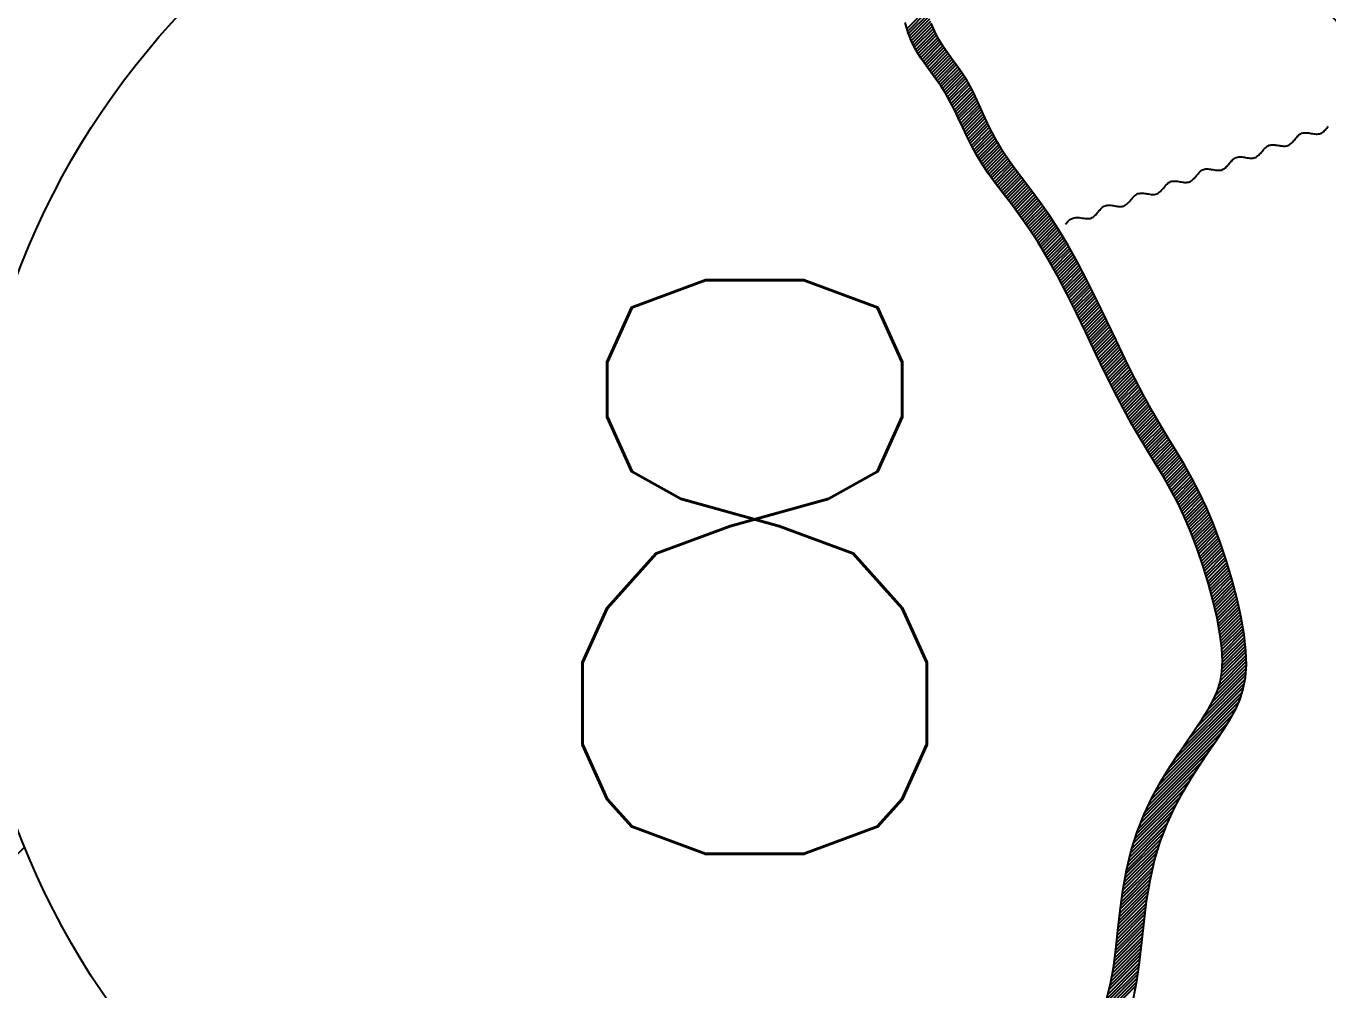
# Model space of a CAD drawing. Header units: metres. Extents: x 511779 to 512620, y 196282 to 196876.
# Drawn here: x 512567.47 to 512572.52, y 196415.15 to 196418.89 of the extents above; entities that cross this region are included whole.
import ezdxf
from ezdxf.enums import TextEntityAlignment as Align

# ---------------------------------------------------------------- set-up
doc = ezdxf.new("R2010")
doc.units = ezdxf.units.M
doc.header["$MEASUREMENT"] = 0
doc.layers.get('0').update_dxf_attribs({"linetype": 'CONTINUOUS'})
doc.layers.add('KOP', color=7, linetype='CONTINUOUS')
doc.layers.add('sungai', color=45, linetype='CONTINUOUS')
doc.styles.get("Standard").update_dxf_attribs({"font": 'Simplex.shx'})

msp = doc.modelspace()

# ---------------------------------------------------------------- hatches: boundary and pattern name
at = {"layer": 'KOP', "ltscale": 0.5}
h = msp.add_hatch(dxfattribs=at)
h.set_pattern_fill('ANSI31', color=1, scale=10, style=0)
h.set_pattern_definition([(45, (71.4876, 0), (-0.8838834765, 0.8838834765), [])])
edge = h.paths.add_edge_path(flags=16)
edge.add_arc((512532.4233, 196433.4781), 3.057, 0, 360)
h.paths.add_polyline_path([(512523.8585, 196440.9504), (512543.8085, 196440.9504), (512543.8085, 196423.8504), (512523.8585, 196423.8504)])
h.paths.add_polyline_path([(512542.3835, 196440.9504), (512562.3335, 196440.9504), (512562.3335, 196423.8504), (512542.3835, 196423.8504)])
edge = h.paths.add_edge_path(flags=16)
edge.add_arc((512551.9548, 196433.4781), 3.057, 0, 360)
h.paths.add_polyline_path([(512560.9085, 196440.9504), (512580.8585, 196440.9504), (512580.8585, 196423.8504), (512560.9085, 196423.8504)])
edge = h.paths.add_edge_path(flags=16)
edge.add_arc((512570.1256, 196433.4781), 3.057, 0, 360)
h.paths.add_polyline_path([(512579.4335, 196425.2754), (512599.3835, 196425.2754), (512599.3835, 196408.1754), (512579.4335, 196408.1754)])
edge = h.paths.add_edge_path(flags=16)
edge.add_arc((512589.1438, 196417.6648), 3.057, 0, 360)
h.paths.add_polyline_path([(512560.9085, 196425.2754), (512580.8585, 196425.2754), (512580.8585, 196408.1754), (512560.9085, 196408.1754)])
h.paths.add_polyline_path([(512542.3835, 196425.2754), (512562.3335, 196425.2754), (512562.3335, 196408.1754), (512542.3835, 196408.1754)])
h.paths.add_polyline_path([(512523.8585, 196425.2754), (512543.8085, 196425.2754), (512543.8085, 196408.1754), (512523.8585, 196408.1754)])
h.paths.add_polyline_path([(512505.3335, 196425.2754), (512525.2835, 196425.2754), (512525.2835, 196408.1754), (512505.3335, 196408.1754)])
h.paths.add_polyline_path([(512523.8585, 196409.6004), (512543.8085, 196409.6004), (512543.8085, 196392.5004), (512523.8585, 196392.5004)])
h.paths.add_polyline_path([(512505.3335, 196409.6004), (512525.2835, 196409.6004), (512525.2835, 196392.5004), (512505.3335, 196392.5004)])
h.paths.add_polyline_path([(512542.3835, 196409.6004), (512562.3335, 196409.6004), (512562.3335, 196392.5004), (512542.3835, 196392.5004)])
h.paths.add_polyline_path([(512560.9085, 196409.6004), (512580.8585, 196409.6004), (512580.8585, 196392.5004), (512560.9085, 196392.5004)])
h.paths.add_polyline_path([(512579.4335, 196409.6004), (512599.3835, 196409.6004), (512599.3835, 196392.5004), (512579.4335, 196392.5004)])
h.paths.add_polyline_path([(512597.9585, 196393.9254), (512617.9085, 196393.9254), (512617.9085, 196376.8254), (512597.9585, 196376.8254)])
h.paths.add_polyline_path([(512579.4335, 196393.9254), (512599.3835, 196393.9254), (512599.3835, 196376.8254), (512579.4335, 196376.8254)])
h.paths.add_polyline_path([(512560.9085, 196393.9254), (512580.8585, 196393.9254), (512580.8585, 196376.8254), (512560.9085, 196376.8254)])
h.paths.add_polyline_path([(512542.3835, 196393.9254), (512562.3335, 196393.9254), (512562.3335, 196376.8254), (512542.3835, 196376.8254)])
h.paths.add_polyline_path([(512523.8585, 196393.9254), (512543.8085, 196393.9254), (512543.8085, 196376.8254), (512523.8585, 196376.8254)])
edge = h.paths.add_edge_path(flags=16)
edge.add_arc((512571.0155, 196385.1874), 3.057, 0, 360)
edge = h.paths.add_edge_path(flags=16)
edge.add_arc((512551.7902, 196384.481), 3.057, 0, 360)
edge = h.paths.add_edge_path(flags=16)
edge.add_arc((512532.9877, 196384.481), 3.057, 0, 360)
edge = h.paths.add_edge_path(flags=16)
edge.add_arc((512533.8992, 196400.4208), 3.057, 0, 360)
edge = h.paths.add_edge_path(flags=16)
edge.add_arc((512514.3971, 196399.6911), 3.057, 0, 360)
edge = h.paths.add_edge_path(flags=16)
edge.add_arc((512515.1553, 196416.9261), 3.057, 0, 360)
edge = h.paths.add_edge_path(flags=16)
edge.add_arc((512533.5705, 196417.021), 3.057, 0, 360)
edge = h.paths.add_edge_path(flags=16)
edge.add_arc((512552.1483, 196417.1058), 3.057, 0, 360)
edge = h.paths.add_edge_path(flags=16)
edge.add_arc((512552.9492, 196400.5565), 3.057, 0, 360)
edge = h.paths.add_edge_path(flags=16)
edge.add_arc((512570.3514, 196400.5565), 3.057, 0, 360)
edge = h.paths.add_edge_path(flags=16)
edge.add_arc((512570.2939, 196416.8525), 3.057, 0, 360)
edge = h.paths.add_edge_path(flags=16)
edge.add_arc((512589.2652, 196401.2038), 3.057, 0, 360)
edge = h.paths.add_edge_path(flags=16)
edge.add_arc((512589.7985, 196384.821), 3.057, 0, 360)
edge = h.paths.add_edge_path(flags=16)
edge.add_arc((512608.2133, 196384.9436), 3.057, 0, 360)

# ---------------------------------------------------------------- linework, layer by layer
at = {"color": 5, "ltscale": 30}
msp.add_circle((512570.2939, 196416.8525), 3.057, dxfattribs=at)
at = {"layer": 'sungai', "color": 43, "ltscale": 30}
for p, q in [((512570.8853, 196418.8844), (512570.9638, 196418.9629)), ((512570.8882, 196418.8745), (512570.9661, 196418.9524)), ((512570.8913, 196418.8648), (512570.9684, 196418.9419)), ((512570.8949, 196418.8557), (512570.9714, 196418.9321)), ((512570.8986, 196418.8465), (512570.9743, 196418.9223)), ((512570.9022, 196418.8374), (512570.9773, 196418.9125)), ((512570.9061, 196418.8284), (512570.9805, 196418.9028)), ((512570.9103, 196418.8199), (512570.9842, 196418.8937)), ((512570.9146, 196418.8114), (512570.9879, 196418.8846)), ((512570.9189, 196418.8029), (512570.9916, 196418.8755)), ((512570.9235, 196418.7946), (512570.9957, 196418.8668)), ((512570.9283, 196418.7867), (512571, 196418.8584)), ((512570.9331, 196418.7787), (512571.0044, 196418.8499)), ((512570.9379, 196418.7707), (512571.0088, 196418.8415)), ((512570.943, 196418.763), (512571.0136, 196418.8336)), ((512570.9482, 196418.7554), (512571.0185, 196418.8257)), ((512570.9534, 196418.7478), (512571.0233, 196418.8177)), ((512570.9586, 196418.7402), (512571.0284, 196418.81)), ((512570.9641, 196418.7328), (512571.0336, 196418.8024)), ((512570.9695, 196418.7255), (512571.0389, 196418.7948)), ((512570.9749, 196418.7181), (512571.0441, 196418.7873)), ((512570.9803, 196418.7107), (512571.0495, 196418.7799)), ((512570.9858, 196418.7034), (512571.0549, 196418.7725)), ((512570.9912, 196418.696), (512571.0603, 196418.7651)), ((512570.9967, 196418.6887), (512571.0658, 196418.7578)), ((512571.002, 196418.6813), (512571.0712, 196418.7504)), ((512571.0074, 196418.6738), (512571.0766, 196418.743)), ((512571.0127, 196418.6663), (512571.082, 196418.7356)), ((512571.018, 196418.6588), (512571.0873, 196418.7281)), ((512571.023, 196418.651), (512571.0926, 196418.7206)), ((512571.0281, 196418.6433), (512571.0979, 196418.7131)), ((512571.0331, 196418.6355), (512571.1029, 196418.7054)), ((512571.0379, 196418.6275), (512571.1079, 196418.6976)), ((512571.0425, 196418.6193), (512571.1129, 196418.6898)), ((512571.0471, 196418.6112), (512571.1178, 196418.6819)), ((512571.0518, 196418.603), (512571.1224, 196418.6736)), ((512571.0561, 196418.5946), (512571.127, 196418.6654)), ((512571.0604, 196418.5861), (512571.1316, 196418.6572)), ((512571.0647, 196418.5776), (512571.136, 196418.6488)), ((512571.069, 196418.5691), (512571.1402, 196418.6403)), ((512571.0731, 196418.5604), (512571.1445, 196418.6317)), ((512571.0773, 196418.5517), (512571.1488, 196418.6232)), ((512571.0814, 196418.543), (512571.1529, 196418.6145)), ((512571.0855, 196418.5343), (512571.157, 196418.6058)), ((512571.0895, 196418.5256), (512571.161, 196418.5971)), ((512571.0936, 196418.5169), (512571.1651, 196418.5884)), ((512571.0976, 196418.5081), (512571.1691, 196418.5796)), ((512571.1017, 196418.4994), (512571.1732, 196418.5708)), ((512571.1058, 196418.4907), (512571.1772, 196418.5621)), ((512571.1099, 196418.482), (512571.1812, 196418.5533)), ((512571.114, 196418.4733), (512571.1853, 196418.5446)), ((512571.1181, 196418.4646), (512571.1893, 196418.5358)), ((512571.1224, 196418.4561), (512571.1934, 196418.5271)), ((512571.1266, 196418.4475), (512571.1975, 196418.5184)), ((512571.1309, 196418.439), (512571.2017, 196418.5098)), ((512571.1351, 196418.4304), (512571.2059, 196418.5012)), ((512571.1396, 196418.4221), (512571.2101, 196418.4926)), ((512571.1441, 196418.4138), (512571.2144, 196418.4841)), ((512571.1486, 196418.4055), (512571.2187, 196418.4757)), ((512571.1531, 196418.3972), (512571.2232, 196418.4673)), ((512571.1577, 196418.3891), (512571.2277, 196418.459)), ((512571.1625, 196418.3811), (512571.2321, 196418.4507)), ((512571.1673, 196418.3731), (512571.2367, 196418.4424)), ((512571.1721, 196418.3651), (512571.2415, 196418.4344)), ((512571.177, 196418.3571), (512571.2462, 196418.4264)), ((512571.1821, 196418.3494), (512571.251, 196418.4184)), ((512571.1873, 196418.3418), (512571.2558, 196418.4103)), ((512571.1924, 196418.3341), (512571.2608, 196418.4025)), ((512571.1976, 196418.3265), (512571.2659, 196418.3949)), ((512571.2028, 196418.3189), (512571.2711, 196418.3872)), ((512571.2082, 196418.3115), (512571.2762, 196418.3796)), ((512571.2136, 196418.3041), (512571.2813, 196418.3719)), ((512571.2189, 196418.2967), (512571.2867, 196418.3644)), ((512571.2243, 196418.2893), (512571.2921, 196418.357)), ((512571.2298, 196418.2819), (512571.2974, 196418.3496)), ((512571.2353, 196418.2746), (512571.3028, 196418.3422)), ((512571.2408, 196418.2674), (512571.3082, 196418.3348)), ((512571.2463, 196418.2601), (512571.3137, 196418.3275)), ((512571.2518, 196418.2528), (512571.3192, 196418.3202)), ((512571.2573, 196418.2455), (512571.3247, 196418.3129)), ((512571.2629, 196418.2382), (512571.3302, 196418.3056)), ((512571.2684, 196418.231), (512571.3357, 196418.2983)), ((512571.2739, 196418.2237), (512571.3412, 196418.291)), ((512571.2794, 196418.2164), (512571.3467, 196418.2837)), ((512571.285, 196418.2092), (512571.3522, 196418.2764)), ((512571.2905, 196418.2019), (512571.3577, 196418.2691)), ((512571.2959, 196418.1945), (512571.3633, 196418.2619)), ((512571.3014, 196418.1872), (512571.3688, 196418.2546)), ((512571.3068, 196418.1798), (512571.3742, 196418.2472)), ((512571.3123, 196418.1725), (512571.3797, 196418.2399)), ((512571.3177, 196418.1651), (512571.3851, 196418.2325)), ((512571.3231, 196418.1578), (512571.3905, 196418.2252)), ((512571.3285, 196418.1503), (512571.396, 196418.2178)), ((512571.3337, 196418.1428), (512571.4014, 196418.2104)), ((512571.339, 196418.1353), (512571.4067, 196418.203)), ((512571.3443, 196418.1278), (512571.412, 196418.1954)), ((512571.3496, 196418.1202), (512571.4173, 196418.1879)), ((512571.3549, 196418.1127), (512571.4226, 196418.1804)), ((512571.3601, 196418.1052), (512571.4279, 196418.1729)), ((512571.3652, 196418.0974), (512571.4331, 196418.1654)), ((512571.3703, 196418.0897), (512571.4384, 196418.1578)), ((512571.3754, 196418.082), (512571.4435, 196418.1501)), ((512571.3804, 196418.0743), (512571.4485, 196418.1424)), ((512571.3855, 196418.0666), (512571.4536, 196418.1347)), ((512571.3906, 196418.0589), (512571.4587, 196418.1269)), ((512571.3956, 196418.0511), (512571.4637, 196418.1192)), ((512571.4004, 196418.0431), (512571.4688, 196418.1115)), ((512571.4053, 196418.0351), (512571.4739, 196418.1037)), ((512571.4101, 196418.0272), (512571.4787, 196418.0957)), ((512571.4149, 196418.0192), (512571.4835, 196418.0878)), ((512571.4197, 196418.0112), (512571.4883, 196418.0798)), ((512571.4246, 196418.0032), (512571.4931, 196418.0718)), ((512571.4294, 196417.9953), (512571.4979, 196418.0638)), ((512571.434, 196417.9871), (512571.5028, 196418.0559)), ((512571.4386, 196417.9789), (512571.5076, 196418.0479)), ((512571.4432, 196417.9707), (512571.5123, 196418.0398)), ((512571.4477, 196417.9624), (512571.5168, 196418.0315)), ((512571.4523, 196417.9542), (512571.5214, 196418.0233)), ((512571.4569, 196417.946), (512571.526, 196418.0151)), ((512571.4614, 196417.9378), (512571.5305, 196418.0068)), ((512571.466, 196417.9295), (512571.5351, 196417.9986)), ((512571.4705, 196417.9212), (512571.5396, 196417.9903)), ((512571.4748, 196417.9128), (512571.5442, 196417.9821)), ((512571.4792, 196417.9043), (512571.5487, 196417.9738)), ((512571.4836, 196417.8959), (512571.5531, 196417.9654)), ((512571.488, 196417.8875), (512571.5574, 196417.9569)), ((512571.4924, 196417.8791), (512571.5618, 196417.9485)), ((512571.4967, 196417.8707), (512571.5662, 196417.9401)), ((512571.5011, 196417.8622), (512571.5705, 196417.9317)), ((512571.5055, 196417.8538), (512571.5749, 196417.9232)), ((512571.5097, 196417.8453), (512571.5793, 196417.9148)), ((512571.514, 196417.8367), (512571.5836, 196417.9064)), ((512571.5182, 196417.8282), (512571.5879, 196417.8979)), ((512571.5225, 196417.8196), (512571.5921, 196417.8893)), ((512571.5267, 196417.8111), (512571.5964, 196417.8807)), ((512571.531, 196417.8025), (512571.6006, 196417.8722)), ((512571.5352, 196417.794), (512571.6049, 196417.8636)), ((512571.5395, 196417.7854), (512571.6091, 196417.8551)), ((512571.5437, 196417.7769), (512571.6134, 196417.8465)), ((512571.5479, 196417.7682), (512571.6176, 196417.838)), ((512571.552, 196417.7596), (512571.6219, 196417.8294)), ((512571.5562, 196417.751), (512571.626, 196417.8208)), ((512571.5604, 196417.7424), (512571.6302, 196417.8122)), ((512571.5646, 196417.7337), (512571.6344, 196417.8036)), ((512571.5687, 196417.7251), (512571.6385, 196417.7949)), ((512571.5729, 196417.7165), (512571.6427, 196417.7863)), ((512571.5771, 196417.7079), (512571.6469, 196417.7777)), ((512571.5812, 196417.6992), (512571.6511, 196417.7691)), ((512571.5854, 196417.6906), (512571.6552, 196417.7604)), ((512571.5895, 196417.6819), (512571.6594, 196417.7518)), ((512571.5937, 196417.6733), (512571.6635, 196417.7432)), ((512571.5978, 196417.6646), (512571.6677, 196417.7345)), ((512571.602, 196417.656), (512571.6718, 196417.7258)), ((512571.6061, 196417.6473), (512571.676, 196417.7172)), ((512571.6103, 196417.6387), (512571.6801, 196417.7085)), ((512571.6144, 196417.63), (512571.6843, 196417.6999)), ((512571.6186, 196417.6214), (512571.6884, 196417.6912)), ((512571.6227, 196417.6128), (512571.6926, 196417.6826)), ((512571.6269, 196417.6041), (512571.6967, 196417.6739)), ((512571.6311, 196417.5955), (512571.7009, 196417.6653)), ((512571.6352, 196417.5869), (512571.705, 196417.6567)), ((512571.6394, 196417.5782), (512571.7092, 196417.6481)), ((512571.6436, 196417.5696), (512571.7134, 196417.6394)), ((512571.6477, 196417.561), (512571.7175, 196417.6308)), ((512571.6519, 196417.5523), (512571.7217, 196417.6222)), ((512571.6561, 196417.5438), (512571.7259, 196417.6135)), ((512571.6603, 196417.5352), (512571.73, 196417.6049)), ((512571.6646, 196417.5266), (512571.7342, 196417.5963)), ((512571.6688, 196417.5181), (512571.7385, 196417.5877)), ((512571.673, 196417.5095), (512571.7427, 196417.5792)), ((512571.6773, 196417.5009), (512571.7469, 196417.5706)), ((512571.6815, 196417.4924), (512571.7512, 196417.562)), ((512571.6857, 196417.4838), (512571.7554, 196417.5535)), ((512571.69, 196417.4753), (512571.7596, 196417.5449)), ((512571.6944, 196417.4668), (512571.7639, 196417.5364)), ((512571.6987, 196417.4584), (512571.7681, 196417.5278)), ((512571.7031, 196417.45), (512571.7725, 196417.5193)), ((512571.7075, 196417.4415), (512571.7768, 196417.5109)), ((512571.7118, 196417.4331), (512571.7812, 196417.5025)), ((512571.7162, 196417.4247), (512571.7856, 196417.494)), ((512571.7205, 196417.4162), (512571.7899, 196417.4856)), ((512571.725, 196417.4079), (512571.7943, 196417.4772)), ((512571.7295, 196417.3996), (512571.7987, 196417.4688)), ((512571.7341, 196417.3914), (512571.803, 196417.4603)), ((512571.7386, 196417.3831), (512571.8075, 196417.452)), ((512571.7432, 196417.3749), (512571.8121, 196417.4438)), ((512571.7477, 196417.3666), (512571.8166, 196417.4356)), ((512571.7523, 196417.3584), (512571.8212, 196417.4273)), ((512571.7568, 196417.3501), (512571.8258, 196417.4191)), ((512571.7615, 196417.3421), (512571.8303, 196417.4108)), ((512571.7663, 196417.334), (512571.8349, 196417.4026)), ((512571.771, 196417.3259), (512571.8395, 196417.3944)), ((512571.7757, 196417.3178), (512571.8442, 196417.3863)), ((512571.7804, 196417.3098), (512571.8489, 196417.3783)), ((512571.7851, 196417.3017), (512571.8537, 196417.3702)), ((512571.7899, 196417.2936), (512571.8584, 196417.3621)), ((512571.7947, 196417.2856), (512571.8631, 196417.354)), ((512571.7995, 196417.2777), (512571.8678, 196417.346)), ((512571.8044, 196417.2697), (512571.8726, 196417.3379)), ((512571.8092, 196417.2617), (512571.8774, 196417.33)), ((512571.814, 196417.2538), (512571.8822, 196417.322)), ((512571.8189, 196417.2458), (512571.8871, 196417.314)), ((512571.8237, 196417.2379), (512571.8919, 196417.3061)), ((512571.8286, 196417.2299), (512571.8967, 196417.2981)), ((512571.8334, 196417.222), (512571.9015, 196417.2901)), ((512571.8383, 196417.2141), (512571.9064, 196417.2822)), ((512571.8432, 196417.2061), (512571.9112, 196417.2742)), ((512571.848, 196417.1982), (512571.9161, 196417.2663)), ((512571.8528, 196417.1902), (512571.9209, 196417.2583)), ((512571.8576, 196417.1822), (512571.9258, 196417.2504)), ((512571.8624, 196417.1742), (512571.9306, 196417.2424)), ((512571.8673, 196417.1662), (512571.9354, 196417.2344)), ((512571.8721, 196417.1583), (512571.9402, 196417.2264)), ((512571.8769, 196417.1503), (512571.945, 196417.2184)), ((512571.8816, 196417.1422), (512571.9497, 196417.2103)), ((512571.8862, 196417.1341), (512571.9545, 196417.2023)), ((512571.8909, 196417.1259), (512571.9593, 196417.1943)), ((512571.8956, 196417.1178), (512571.964, 196417.1862)), ((512571.9002, 196417.1096), (512571.9686, 196417.178)), ((512571.9049, 196417.1015), (512571.9732, 196417.1699)), ((512571.9094, 196417.0932), (512571.9779, 196417.1617)), ((512571.9138, 196417.0849), (512571.9825, 196417.1535)), ((512571.9183, 196417.0765), (512571.9871, 196417.1453)), ((512571.9227, 196417.0681), (512571.9917, 196417.1371)), ((512571.9271, 196417.0597), (512571.9961, 196417.1287)), ((512571.9315, 196417.0514), (512572.0004, 196417.1203)), ((512571.9359, 196417.0429), (512572.0048, 196417.1118)), ((512571.94, 196417.0343), (512572.0092, 196417.1034)), ((512571.9441, 196417.0256), (512572.0136, 196417.095)), ((512571.9483, 196417.0169), (512572.0179, 196417.0866)), ((512571.9524, 196417.0082), (512572.0221, 196417.078)), ((512571.9565, 196416.9996), (512572.0262, 196417.0693)), ((512571.9607, 196416.9909), (512572.0303, 196417.0605)), ((512571.9645, 196416.982), (512572.0344, 196417.0518)), ((512571.9683, 196416.973), (512572.0385, 196417.0431)), ((512571.9721, 196416.964), (512572.0425, 196417.0344)), ((512571.976, 196416.955), (512572.0466, 196417.0257)), ((512571.9798, 196416.946), (512572.0504, 196417.0167)), ((512571.9836, 196416.9371), (512572.0542, 196417.0077)), ((512571.9874, 196416.9281), (512572.058, 196416.9986)), ((512571.9909, 196416.9188), (512572.0617, 196416.9896)), ((512571.9944, 196416.9095), (512572.0655, 196416.9806)), ((512571.9979, 196416.9002), (512572.0693, 196416.9716)), ((512572.0015, 196416.891), (512572.073, 196416.9625)), ((512572.005, 196416.8817), (512572.0766, 196416.9533)), ((512572.0085, 196416.8724), (512572.0801, 196416.944)), ((512572.012, 196416.8631), (512572.0836, 196416.9347)), ((512572.0153, 196416.8536), (512572.0871, 196416.9254)), ((512572.0185, 196416.8441), (512572.0906, 196416.9161)), ((512572.0218, 196416.8345), (512572.094, 196416.9068)), ((512572.0251, 196416.825), (512572.0975, 196416.8974)), ((512572.0283, 196416.8154), (512572.101, 196416.8881)), ((512572.0316, 196416.8059), (512572.1042, 196416.8785)), ((512572.0348, 196416.7963), (512572.1074, 196416.8689)), ((512572.0378, 196416.7866), (512572.1106, 196416.8593)), ((512572.0408, 196416.7768), (512572.1138, 196416.8498)), ((512572.0438, 196416.7669), (512572.1171, 196416.8402)), ((512572.0468, 196416.7571), (512572.1203, 196416.8306)), ((512572.0498, 196416.7473), (512572.1235, 196416.821)), ((512572.0528, 196416.7375), (512572.1266, 196416.8113)), ((512572.0558, 196416.7277), (512572.1295, 196416.8015)), ((512572.0585, 196416.7176), (512572.1325, 196416.7916)), ((512572.0612, 196416.7076), (512572.1354, 196416.7818)), ((512572.0639, 196416.6975), (512572.1383, 196416.7719)), ((512572.0666, 196416.6874), (512572.1413, 196416.7621)), ((512572.0693, 196416.6773), (512572.1442, 196416.7522)), ((512572.072, 196416.6672), (512572.1472, 196416.7424)), ((512572.0747, 196416.657), (512572.1499, 196416.7322)), ((512572.0771, 196416.6466), (512572.1525, 196416.7221)), ((512572.0794, 196416.6362), (512572.1552, 196416.7119)), ((512572.0818, 196416.6258), (512572.1578, 196416.7018)), ((512572.0842, 196416.6154), (512572.1605, 196416.6917)), ((512572.0866, 196416.605), (512572.1631, 196416.6815)), ((512572.089, 196416.5946), (512572.1658, 196416.6714)), ((512572.091, 196416.5838), (512572.1682, 196416.661)), ((512572.093, 196416.573), (512572.1705, 196416.6505)), ((512572.0949, 196416.5621), (512572.1728, 196416.64)), ((512572.0969, 196416.5513), (512572.1751, 196416.6295)), ((512572.0989, 196416.5405), (512572.1775, 196416.6191)), ((512572.1007, 196416.5295), (512572.1798, 196416.6086)), ((512572.1021, 196416.5181), (512572.1821, 196416.5981)), ((512572.1036, 196416.5068), (512572.184, 196416.5872)), ((512572.105, 196416.4954), (512572.1859, 196416.5763)), ((512572.1064, 196416.484), (512572.1878, 196416.5654)), ((512572.1075, 196416.4723), (512572.1897, 196416.5545)), ((512572.1081, 196416.4601), (512572.1916, 196416.5436)), ((512572.1086, 196416.4094), (512572.1975, 196416.4983)), ((512572.1087, 196416.4479), (512572.1934, 196416.5327)), ((512572.1092, 196416.4357), (512572.1949, 196416.5213)), ((512572.1093, 196416.4229), (512572.1962, 196416.5098)), ((512572.1013, 196416.351), (512572.2014, 196416.4511)), ((512572.104, 196416.3665), (512572.201, 196416.4635)), ((512572.1067, 196416.3819), (512572.2, 196416.4753)), ((512572.1079, 196416.3959), (512572.1988, 196416.4868)), ((512572.0706, 196416.2691), (512572.2017, 196416.4001)), ((512572.082, 196416.2932), (512572.2025, 196416.4138)), ((512572.0909, 196416.3149), (512572.2022, 196416.4262)), ((512572.0965, 196416.3334), (512572.2018, 196416.4386)), ((512571.9765, 196416.1238), (512572.195, 196416.3423)), ((512572.0054, 196416.1655), (512572.198, 196416.3581)), ((512572.0325, 196416.2054), (512572.1997, 196416.3726)), ((512572.0548, 196416.2405), (512572.2007, 196416.3864)), ((512571.9013, 196416.0102), (512572.1816, 196416.2905)), ((512571.9241, 196416.0458), (512572.1874, 196416.3091)), ((512571.949, 196416.0835), (512572.1921, 196416.3266)), ((512571.8641, 196415.9474), (512572.164, 196416.2473)), ((512571.8817, 196415.9778), (512572.174, 196416.2701)), ((512571.8342, 196415.8919), (512572.1322, 196416.1899)), ((512571.8486, 196415.9191), (512572.15, 196416.2205)), ((512571.8224, 196415.8673), (512572.1094, 196416.1543)), ((512571.8105, 196415.8426), (512572.0825, 196416.1146)), ((512571.8007, 196415.82), (512572.0544, 196416.0737)), ((512571.7833, 196415.777), (512572.0041, 196415.9978)), ((512571.792, 196415.7985), (512572.0277, 196416.0342)), ((512571.7757, 196415.7566), (512571.9828, 196415.9637)), ((512571.7636, 196415.7189), (512571.9477, 196415.903)), ((512571.7697, 196415.7378), (512571.9639, 196415.932)), ((512571.7527, 196415.6824), (512571.9198, 196415.8495)), ((512571.7576, 196415.7001), (512571.9329, 196415.8754)), ((512571.7447, 196415.6489), (512571.8975, 196415.8016)), ((512571.7487, 196415.6656), (512571.9086, 196415.8256)), ((512571.7341, 196415.5998), (512571.8724, 196415.7382)), ((512571.7368, 196415.6153), (512571.8805, 196415.7591)), ((512571.7407, 196415.6321), (512571.8886, 196415.7799)), ((512571.7287, 196415.5688), (512571.8599, 196415.7)), ((512571.7314, 196415.5843), (512571.8654, 196415.7184)), ((512571.7213, 196415.523), (512571.844, 196415.6458)), ((512571.7233, 196415.5378), (512571.8487, 196415.6633)), ((512571.726, 196415.5533), (512571.8543, 196415.6816)), ((512571.7153, 196415.4787), (512571.8331, 196415.5965)), ((512571.7173, 196415.4935), (512571.8367, 196415.6129)), ((512571.7193, 196415.5083), (512571.8404, 196415.6293)), ((512571.7084, 196415.4205), (512571.8218, 196415.5339)), ((512571.71, 196415.435), (512571.8242, 196415.5492)), ((512571.7116, 196415.4494), (512571.8267, 196415.5645)), ((512571.7134, 196415.4639), (512571.8295, 196415.58)), ((512571.7035, 196415.3773), (512571.8147, 196415.4884)), ((512571.7051, 196415.3917), (512571.8168, 196415.5034)), ((512571.7067, 196415.4061), (512571.8193, 196415.5187)), ((512571.6987, 196415.3341), (512571.8091, 196415.4445)), ((512571.7003, 196415.3485), (512571.811, 196415.4592)), ((512571.7019, 196415.3629), (512571.8128, 196415.4738)), ((512571.6916, 196415.2758), (512571.8022, 196415.3865)), ((512571.6935, 196415.2905), (512571.8038, 196415.4008)), ((512571.6954, 196415.3052), (512571.8054, 196415.4152)), ((512571.6971, 196415.3197), (512571.8073, 196415.4299)), ((512571.6855, 196415.2313), (512571.7975, 196415.3433)), ((512571.6877, 196415.2464), (512571.7991, 196415.3577)), ((512571.6897, 196415.2611), (512571.8007, 196415.3721)), ((512571.6738, 196415.1684), (512571.791, 196415.2856)), ((512571.6772, 196415.1846), (512571.7926, 196415.3)), ((512571.6799, 196415.2001), (512571.7942, 196415.3145)), ((512571.6827, 196415.2157), (512571.7959, 196415.3289)), ((512571.6594, 196415.1156), (512571.7856, 196415.2418)), ((512571.6645, 196415.1336), (512571.7876, 196415.2567)), ((512571.6691, 196415.151), (512571.7893, 196415.2711)), ((512571.1321, 196414.5371), (512571.7771, 196415.1822)), ((512571.6224, 196415.0403), (512571.7793, 196415.1972)), ((512571.6414, 196415.0721), (512571.7814, 196415.2121)), ((512571.6504, 196415.0938), (512571.7835, 196415.2269)), ((512571.1738, 196414.5661), (512571.7741, 196415.1663))]:
    msp.add_line(p, q, dxfattribs=at)
for points in [[(512571.6605, 196415.1183), (512571.6753, 196415.1741), (512571.6866, 196415.2377), (512571.6957, 196415.3075), (512571.704, 196415.3817), (512571.7127, 196415.4589), (512571.7232, 196415.5373), (512571.7368, 196415.6155), (512571.7549, 196415.6917), (512571.7783, 196415.7645), (512571.8062, 196415.8337), (512571.8376, 196415.8991), (512571.8712, 196415.9605), (512571.9059, 196416.0178), (512571.9404, 196416.0708), (512571.9736, 196416.1196), (512572.0042, 196416.1638), (512572.0314, 196416.2037), (512572.0548, 196416.2404), (512572.0742, 196416.2755), (512572.0895, 196416.3103), (512572.1006, 196416.3465), (512572.1073, 196416.3855), (512572.1096, 196416.4287), (512572.1072, 196416.4776), (512572.1002, 196416.5333), (512572.089, 196416.5945), (512572.0741, 196416.6597), (512572.0559, 196416.7273), (512572.035, 196416.7957), (512572.012, 196416.8632), (512571.9873, 196416.9283), (512571.9614, 196416.9893), (512571.9348, 196417.0451), (512571.9075, 196417.0969), (512571.8794, 196417.1461), (512571.8504, 196417.1944), (512571.8204, 196417.2433), (512571.7894, 196417.2944), (512571.7572, 196417.3494), (512571.7239, 196417.4098), (512571.6893, 196417.4765), (512571.6537, 196417.5486), (512571.6173, 196417.6241), (512571.5802, 196417.7013), (512571.5428, 196417.7786), (512571.5053, 196417.8542), (512571.4678, 196417.9263), (512571.4307, 196417.9932), (512571.3941, 196418.0536), (512571.3583, 196418.1079), (512571.3236, 196418.1571), (512571.2904, 196418.2021), (512571.2588, 196418.2436), (512571.2292, 196418.2827), (512571.2018, 196418.3202), (512571.177, 196418.357), (512571.1549, 196418.3938), (512571.1351, 196418.4306), (512571.117, 196418.4669), (512571.1002, 196418.5026), (512571.0841, 196418.5373), (512571.0682, 196418.5708), (512571.0519, 196418.6028), (512571.0348, 196418.633), (512571.0164, 196418.6612), (512570.9971, 196418.6882), (512570.9774, 196418.7146), (512570.9578, 196418.7414), (512570.9388, 196418.7692), (512570.9209, 196418.799), (512570.9046, 196418.8314), (512570.8903, 196418.8674), (512570.8785, 196418.9075)], [(512571.7646, 196415.1173), (512571.7775, 196415.1843), (512571.7877, 196415.2574), (512571.7966, 196415.3349), (512571.8054, 196415.415), (512571.8156, 196415.4959), (512571.8286, 196415.576), (512571.8457, 196415.6533), (512571.8679, 196415.7265), (512571.8946, 196415.7954), (512571.9246, 196415.86), (512571.957, 196415.9204), (512571.9906, 196415.9768), (512572.0243, 196416.0292), (512572.0571, 196416.0778), (512572.088, 196416.1225), (512572.1158, 196416.1639), (512572.1404, 196416.2029), (512572.1612, 196416.241), (512572.1782, 196416.2797), (512572.1909, 196416.3203), (512572.1991, 196416.3642), (512572.2026, 196416.4128), (512572.2009, 196416.4675), (512572.194, 196416.5292), (512572.1824, 196416.5967), (512572.1666, 196416.6682), (512572.1473, 196416.7419), (512572.1251, 196416.8161), (512572.1006, 196416.8891), (512572.0745, 196416.9591), (512572.0473, 196417.0243), (512572.0195, 196417.0836), (512571.9912, 196417.138), (512571.9622, 196417.1894), (512571.9325, 196417.2392), (512571.902, 196417.2893), (512571.8705, 196417.3414), (512571.838, 196417.397), (512571.8043, 196417.4579), (512571.7694, 196417.5252), (512571.7335, 196417.5977), (512571.6969, 196417.6736), (512571.6596, 196417.7513), (512571.6221, 196417.8289), (512571.5845, 196417.9048), (512571.547, 196417.9771), (512571.5099, 196418.0441), (512571.4734, 196418.1045), (512571.4378, 196418.1587), (512571.4034, 196418.2078), (512571.3703, 196418.2525), (512571.339, 196418.2939), (512571.3096, 196418.3329), (512571.2824, 196418.3703), (512571.2578, 196418.407), (512571.2358, 196418.4439), (512571.216, 196418.4808), (512571.198, 196418.5173), (512571.1813, 196418.5532), (512571.1653, 196418.588), (512571.1496, 196418.6215), (512571.1337, 196418.6534), (512571.117, 196418.6833), (512571.0993, 196418.7111), (512571.0808, 196418.7374), (512571.062, 196418.7629), (512571.0433, 196418.7883), (512571.0253, 196418.8145), (512571.0084, 196418.8422), (512570.9929, 196418.8722), (512570.9795, 196418.9051)]]:
    msp.add_lwpolyline(points, dxfattribs=at)
at = {"layer": 'sungai', "color": 43, "lineweight": -3, "ltscale": 30}
msp.add_lwpolyline([(512571.5, 196418.1252), (512571.5091, 196418.135), (512571.5177, 196418.1421), (512571.5259, 196418.1468), (512571.5336, 196418.1496), (512571.5408, 196418.1508), (512571.5477, 196418.1509), (512571.5542, 196418.1503), (512571.5604, 196418.1493), (512571.5663, 196418.1483), (512571.5719, 196418.1474), (512571.5772, 196418.1467), (512571.5822, 196418.1462), (512571.587, 196418.1461), (512571.5916, 196418.1463), (512571.5959, 196418.147), (512571.6, 196418.1482), (512571.6038, 196418.1499), (512571.6075, 196418.1522), (512571.6111, 196418.1549), (512571.6145, 196418.1579), (512571.6178, 196418.1612), (512571.621, 196418.1648), (512571.6241, 196418.1684), (512571.6273, 196418.1722), (512571.6304, 196418.1759), (512571.6336, 196418.1796), (512571.6368, 196418.1831), (512571.6401, 196418.1865), (512571.6435, 196418.1895), (512571.647, 196418.1922), (512571.6507, 196418.1944), (512571.6546, 196418.1962), (512571.6586, 196418.1974), (512571.6629, 196418.198), (512571.6673, 196418.1983), (512571.6719, 196418.1982), (512571.6765, 196418.1978), (512571.6813, 196418.1972), (512571.6861, 196418.1965), (512571.6909, 196418.1957), (512571.6957, 196418.1948), (512571.7005, 196418.1941), (512571.7052, 196418.1935), (512571.7099, 196418.1931), (512571.7145, 196418.193), (512571.7189, 196418.1933), (512571.7231, 196418.1939), (512571.7272, 196418.1951), (512571.7311, 196418.1969), (512571.7348, 196418.1991), (512571.7383, 196418.2018), (512571.7417, 196418.2048), (512571.745, 196418.2082), (512571.7482, 196418.2117), (512571.7514, 196418.2154), (512571.7545, 196418.2191), (512571.7577, 196418.2229), (512571.7608, 196418.2265), (512571.764, 196418.2301), (512571.7673, 196418.2334), (512571.7707, 196418.2364), (512571.7743, 196418.2391), (512571.7779, 196418.2414), (512571.7818, 196418.2431), (512571.7859, 196418.2443), (512571.7902, 196418.245), (512571.7946, 196418.2452), (512571.7991, 196418.2451), (512571.8038, 196418.2448), (512571.8085, 196418.2442), (512571.8133, 196418.2434), (512571.8182, 196418.2426), (512571.823, 196418.2418), (512571.8278, 196418.241), (512571.8325, 196418.2404), (512571.8372, 196418.24), (512571.8417, 196418.2399), (512571.8461, 196418.2402), (512571.8504, 196418.2409), (512571.8545, 196418.2421), (512571.8584, 196418.2438), (512571.862, 196418.2461), (512571.8656, 196418.2487), (512571.869, 196418.2518), (512571.8723, 196418.2551), (512571.8755, 196418.2586), (512571.8786, 196418.2623), (512571.8818, 196418.2661), (512571.8849, 196418.2698), (512571.8881, 196418.2735), (512571.8913, 196418.277), (512571.8946, 196418.2803), (512571.898, 196418.2834), (512571.9015, 196418.286), (512571.9052, 196418.2883), (512571.9091, 196418.29), (512571.9132, 196418.2912), (512571.9174, 196418.2919), (512571.9218, 196418.2922), (512571.9264, 196418.2921), (512571.9311, 196418.2917), (512571.9358, 196418.2911), (512571.9406, 196418.2903), (512571.9454, 196418.2895), (512571.9502, 196418.2887), (512571.955, 196418.288), (512571.9598, 196418.2874), (512571.9644, 196418.287), (512571.969, 196418.2869), (512571.9734, 196418.2871), (512571.9777, 196418.2878), (512571.9817, 196418.289), (512571.9856, 196418.2908), (512571.9893, 196418.293), (512571.9928, 196418.2957), (512571.9962, 196418.2987), (512571.9995, 196418.302), (512572.0027, 196418.3056), (512572.0059, 196418.3092), (512572.009, 196418.313), (512572.0122, 196418.3167), (512572.0153, 196418.3204), (512572.0185, 196418.324), (512572.0218, 196418.3273), (512572.0252, 196418.3303), (512572.0288, 196418.333), (512572.0325, 196418.3352), (512572.0363, 196418.337), (512572.0404, 196418.3382), (512572.0447, 196418.3389), (512572.0491, 196418.3391), (512572.0537, 196418.339), (512572.0583, 196418.3386), (512572.0631, 196418.338), (512572.0678, 196418.3373), (512572.0727, 196418.3365), (512572.0775, 196418.3356), (512572.0823, 196418.3349), (512572.087, 196418.3343), (512572.0917, 196418.3339), (512572.0962, 196418.3338), (512572.1007, 196418.3341), (512572.1049, 196418.3348), (512572.109, 196418.3359), (512572.1129, 196418.3377), (512572.1166, 196418.3399), (512572.1201, 196418.3426), (512572.1235, 196418.3456), (512572.1268, 196418.349), (512572.13, 196418.3525), (512572.1332, 196418.3562), (512572.1363, 196418.3599), (512572.1394, 196418.3637), (512572.1426, 196418.3674), (512572.1458, 196418.3709), (512572.1491, 196418.3742), (512572.1525, 196418.3772), (512572.156, 196418.3799), (512572.1597, 196418.3822), (512572.1636, 196418.3839), (512572.1677, 196418.3851), (512572.1719, 196418.3858), (512572.1764, 196418.386), (512572.1809, 196418.3859), (512572.1856, 196418.3856), (512572.1903, 196418.385), (512572.1951, 196418.3842), (512572.1999, 196418.3834), (512572.2047, 196418.3826), (512572.2095, 196418.3818), (512572.2143, 196418.3812), (512572.2189, 196418.3808), (512572.2235, 196418.3807), (512572.2279, 196418.381), (512572.2322, 196418.3817), (512572.2363, 196418.3829), (512572.2401, 196418.3846), (512572.2438, 196418.3869), (512572.2474, 196418.3895), (512572.2508, 196418.3926), (512572.254, 196418.3959), (512572.2573, 196418.3994), (512572.2604, 196418.4031), (512572.2636, 196418.4069), (512572.2667, 196418.4106), (512572.2698, 196418.4143), (512572.2731, 196418.4178), (512572.2764, 196418.4211), (512572.2798, 196418.4242), (512572.2833, 196418.4269), (512572.287, 196418.4291), (512572.2909, 196418.4308), (512572.2949, 196418.432), (512572.2992, 196418.4327), (512572.3036, 196418.433), (512572.3082, 196418.4329), (512572.3128, 196418.4325), (512572.3176, 196418.4319), (512572.3224, 196418.4311), (512572.3272, 196418.4303), (512572.332, 196418.4295), (512572.3368, 196418.4288), (512572.3415, 196418.4282), (512572.3462, 196418.4278), (512572.3507, 196418.4277), (512572.3552, 196418.4279), (512572.3594, 196418.4286), (512572.3635, 196418.4298), (512572.3674, 196418.4316), (512572.3711, 196418.4338), (512572.3746, 196418.4365), (512572.378, 196418.4395), (512572.3813, 196418.4428), (512572.3845, 196418.4464), (512572.3877, 196418.45), (512572.3908, 196418.4538), (512572.3939, 196418.4576), (512572.3971, 196418.4612), (512572.4003, 196418.4648), (512572.4036, 196418.4681), (512572.407, 196418.4711), (512572.4105, 196418.4738), (512572.4142, 196418.476), (512572.4181, 196418.4778), (512572.4222, 196418.479), (512572.4265, 196418.4797), (512572.4309, 196418.4799), (512572.4354, 196418.4798), (512572.4401, 196418.4794), (512572.4448, 196418.4788), (512572.4496, 196418.4781), (512572.4544, 196418.4773), (512572.4593, 196418.4765), (512572.4641, 196418.4757), (512572.4688, 196418.4751), (512572.4735, 196418.4747), (512572.478, 196418.4746), (512572.4824, 196418.4749), (512572.4867, 196418.4756), (512572.4908, 196418.4768), (512572.4946, 196418.4785), (512572.4983, 196418.4807), (512572.5019, 196418.4834), (512572.5053, 196418.4864), (512572.5086, 196418.4898), (512572.5118, 196418.4933), (512572.5149, 196418.497), (512572.5181, 196418.5007), (512572.5212, 196418.5045)], dxfattribs=at)

# ---------------------------------------------------------------- texts
at = {"color": 5, "ltscale": 30}
msp.add_text('8', height=2.2275, dxfattribs=at).set_placement((512570.2939, 196415.6793), align=Align.CENTER)

doc.saveas('drawing.dxf')
